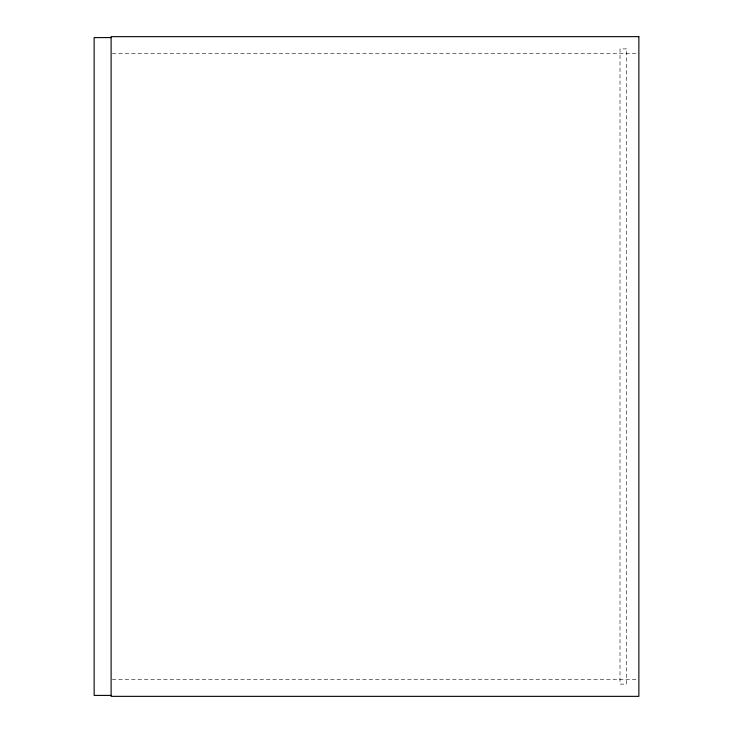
<?xml version="1.0" encoding="UTF-8"?>
<svg xmlns="http://www.w3.org/2000/svg" width="733" height="733" viewBox="0 0 733 733"><rect width="100%" height="100%" fill="white"/><g stroke="black" fill="none" stroke-linecap="round" stroke-linejoin="round"><path stroke-width="0.55" stroke-dasharray="3.67 2.75" d="M112.25 53.61L638.864 53.61M112.25 679.39L637.719 679.39M626.614 48.9L620.017 48.9L620.017 684.1L626.614 684.1L626.614 48.9"/><path stroke-width="1.1" d="M111.104 37.594L94.136 37.594L94.136 695.406L111.104 695.406M638.864 36.65L111.104 36.65L111.104 696.35L638.864 696.35L638.864 36.65"/></g></svg>
